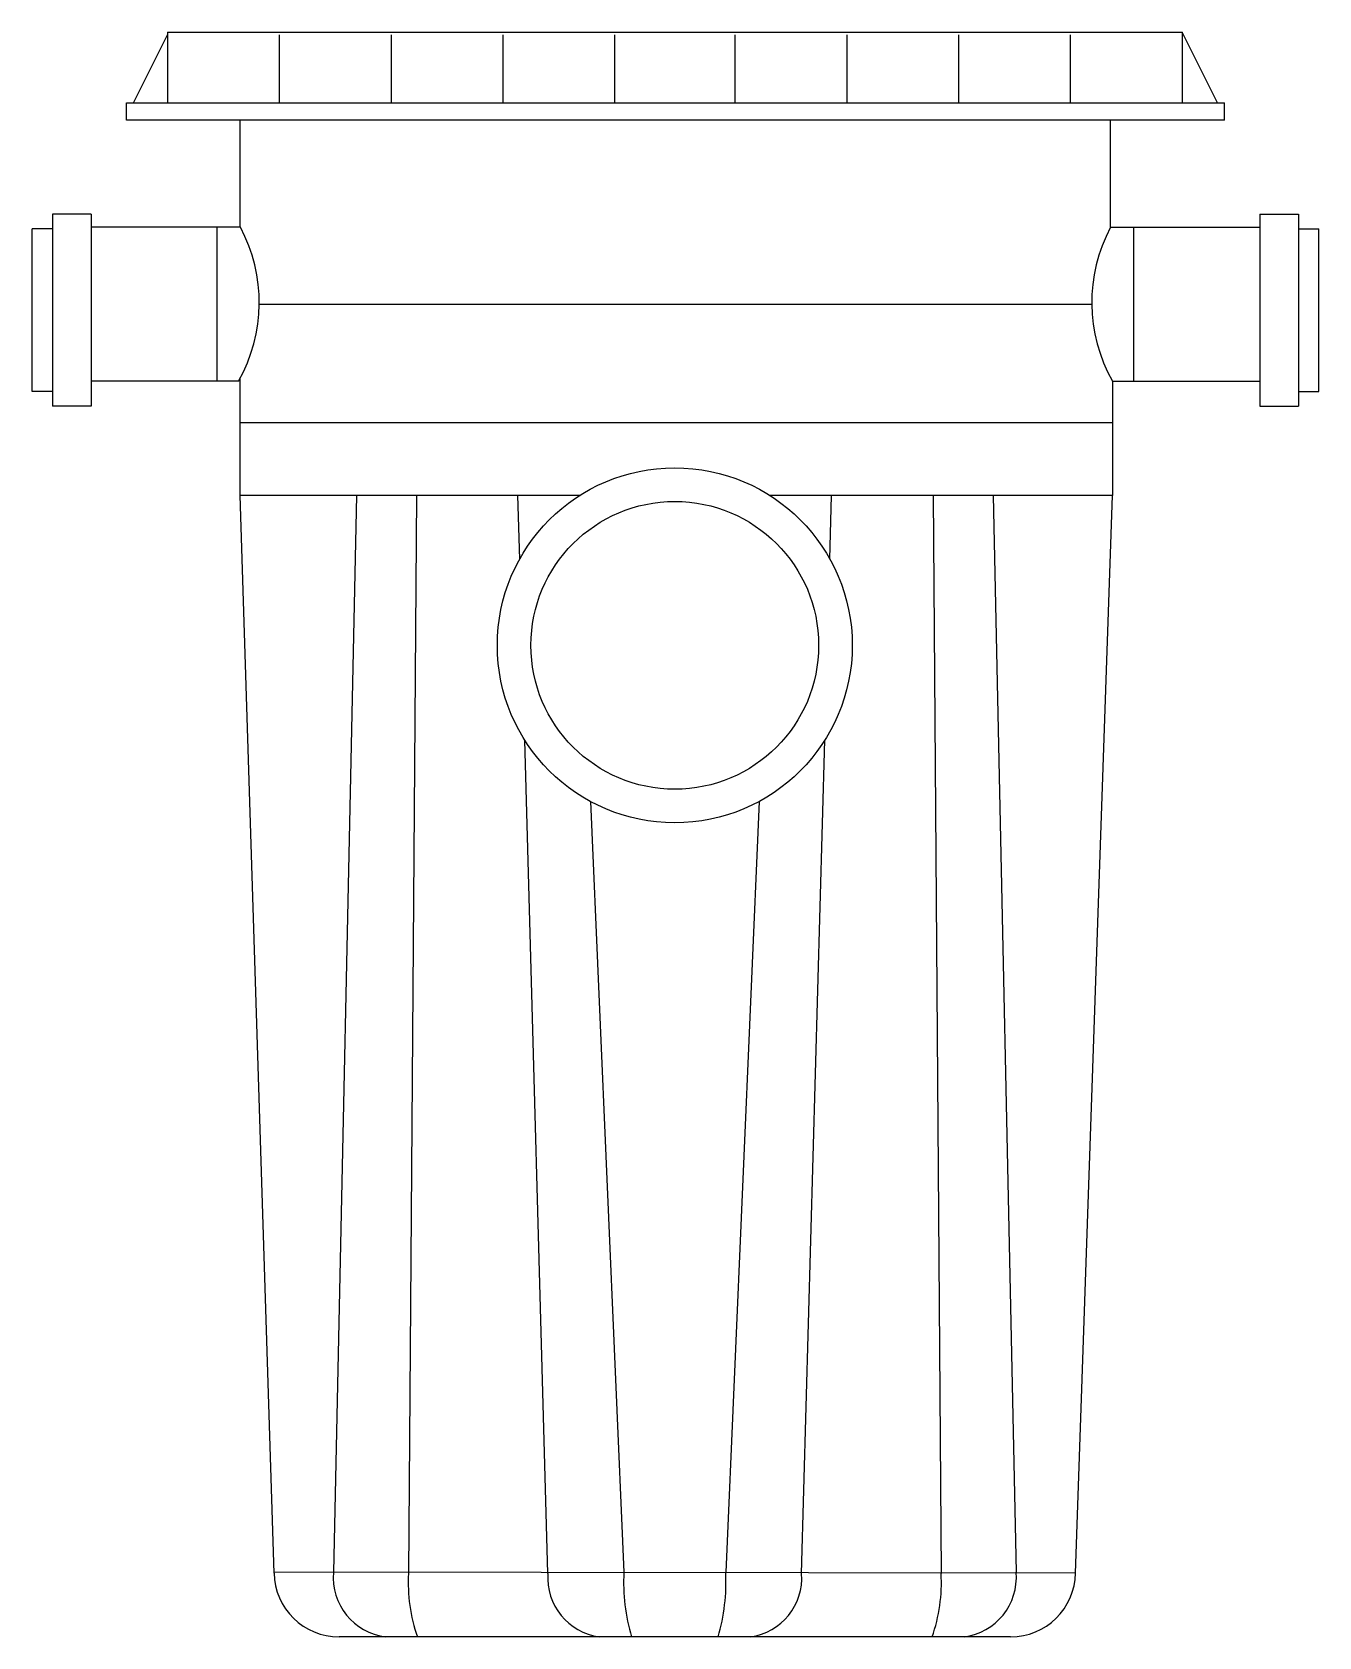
# Model space of a CAD drawing. Header units: millimetres. Extents: x -10150.116 to -10149.661, y -372.836 to -372.269.
import ezdxf

# ---------------------------------------------------------------- set-up
doc = ezdxf.new("R2010")
doc.units = ezdxf.units.MM
doc.layers.add('Tub_esgoto_caixas', color=2, linetype='Continuous')

msp = doc.modelspace()

# ---------------------------------------------------------------- linework, layer by layer
at = {"layer": 'Tub_esgoto_caixas', "linetype": 'Continuous'}
for p, q in [((-10150.08003711153, -372.294302975842), (-10150.06804599342, -372.2703207396224)), ((-10150.06803711153, -372.2693029758426), (-10149.70953711145, -372.2693029758425)), ((-10149.69703711145, -372.294302975842), (-10149.70953711145, -372.2693029758425)), ((-10150.08253711153, -372.3004029758418), (-10150.08253711153, -372.294302975842)), ((-10149.69453711145, -372.3004029758418), (-10149.69453711145, -372.294302975842)), ((-10149.69453711145, -372.3004029758418), (-10150.08253711153, -372.3004029758418)), ((-10149.7348313556, -372.33825297584), (-10149.73490055798, -372.3004029758418)), ((-10150.09503430068, -372.3336029758411), (-10150.10864830711, -372.3336029758411)), ((-10150.10864830711, -372.3336029758411), (-10150.10864830711, -372.4014529758395)), ((-10150.09503430068, -372.3336029758411), (-10150.09503430068, -372.4014529758397)), ((-10149.68203992231, -372.3336029758411), (-10149.66842591587, -372.3336029758411)), ((-10149.68203992231, -372.3336029758411), (-10149.68203992231, -372.4014529758397)), ((-10149.66842591587, -372.3336029758411), (-10149.66842591587, -372.4014529758395)), ((-10150.10864830711, -372.3387529758411), (-10150.11586866289, -372.338752975841)), ((-10150.11586866289, -372.3963029758397), (-10150.11586866289, -372.338752975841)), ((-10150.04224286738, -372.3382529758409), (-10150.09503430067, -372.3382529758409)), ((-10150.05044152711, -372.3925529758397), (-10150.05044152711, -372.33825297584)), ((-10149.7348313556, -372.3382529758409), (-10149.68203992231, -372.3382529758409)), ((-10149.72663269587, -372.3925529758397), (-10149.72663269587, -372.33825297584)), ((-10149.66842591587, -372.3387529758411), (-10149.66120556009, -372.338752975841)), ((-10149.66120556009, -372.3963029758397), (-10149.66120556009, -372.338752975841)), ((-10150.04289981423, -372.3925529758397), (-10150.09503430067, -372.3925529758397)), ((-10149.73417440876, -372.3925529758397), (-10149.68203992231, -372.3925529758397)), ((-10150.10864830711, -372.3963029758396), (-10150.11586866289, -372.3963029758397)), ((-10149.66842591587, -372.3963029758396), (-10149.66120556009, -372.3963029758397)), ((-10150.09503430068, -372.4014529758397), (-10150.10864830711, -372.4014529758395)), ((-10149.68203992231, -372.4014529758397), (-10149.66842591587, -372.4014529758395)), ((-10150.03037726731, -372.8136258634098), (-10150.0424050981, -372.4330042344457)), ((-10149.92241263257, -372.433004258772), (-10150.0424050981, -372.4330042344457)), ((-10149.73417440876, -372.4330042961548), (-10149.85516156939, -372.4330042721276)), ((-10149.74719695567, -372.8136258634098), (-10149.73417440876, -372.4330042961548)), ((-10149.77019324276, -372.8361980895564), (-10150.00738118284, -372.8361980895564))]:
    msp.add_line(p, q, dxfattribs=at)
at = {"layer": 'Tub_esgoto_caixas', "color": 1}
for p, q in [((-10150.06803711153, -372.2693029758426), (-10150.06803711153, -372.294302975842)), ((-10150.02853711152, -372.2703207396224), (-10150.02853711152, -372.294302975842)), ((-10149.98903711151, -372.2703207396224), (-10149.98903711151, -372.294302975842)), ((-10149.9495371115, -372.2703207396224), (-10149.9495371115, -372.294302975842)), ((-10149.91003711149, -372.2703207396224), (-10149.91003711149, -372.294302975842)), ((-10149.86753711148, -372.2703207396224), (-10149.86753711148, -372.294302975842)), ((-10149.82803711148, -372.2703207396224), (-10149.82803711148, -372.294302975842)), ((-10149.78853711147, -372.2703207396224), (-10149.78853711147, -372.294302975842)), ((-10149.74903711146, -372.2703207396224), (-10149.74903711146, -372.294302975842)), ((-10149.70953711145, -372.2693029758426), (-10149.70953711145, -372.294302975842)), ((-10150.00128115857, -372.4330042877903), (-10150.00940229895, -372.8133754656592)), ((-10149.98003356583, -372.4330043010814), (-10149.98286687315, -372.8138001581916)), ((-10149.9435825096, -372.4554496183504), (-10149.94420718207, -372.4330043010816)), ((-10149.83399171338, -372.4554496183504), (-10149.83336704091, -372.4330043010816)), ((-10149.79754065715, -372.4330043010814), (-10149.79470734983, -372.8138001581916)), ((-10149.7762930644, -372.4330042877903), (-10149.76817192403, -372.8133754656592)), ((-10149.93360930616, -372.8138001579895), (-10149.94180268678, -372.5194010328079)), ((-10149.84396491682, -372.8138001579895), (-10149.83577153619, -372.5194010328079)), ((-10149.91854948711, -372.5411110569608), (-10149.90677529085, -372.8133754662619)), ((-10149.85902473587, -372.5411110569614), (-10149.87079893212, -372.8133754662619))]:
    msp.add_line(p, q, dxfattribs=at)
at = {"layer": 'Tub_esgoto_caixas', "color": 1, "linetype": 'Continuous'}
for p, q in [((-10150.08253711153, -372.294302975842), (-10149.69453711145, -372.294302975842)), ((-10150.03560146988, -372.3654029919616), (-10149.74147280921, -372.3654029671806)), ((-10150.0424050981, -372.4071980895665), (-10149.73417440876, -372.4071980895666)), ((-10149.74719701885, -372.813625880304), (-10150.0303865496, -372.813382698315))]:
    msp.add_line(p, q, dxfattribs=at)
at = {"layer": 'Tub_esgoto_caixas'}
for p, q in [((-10150.0424050981, -372.338252975841), (-10150.0424050981, -372.3004029758418)), ((-10150.0424050981, -372.4330042344457), (-10150.0424050981, -372.3916592355168)), ((-10149.73417440876, -372.3925529758391), (-10149.73417440876, -372.4330042961548))]:
    msp.add_line(p, q, dxfattribs=at)
at = {"layer": 'Tub_esgoto_caixas', "color": 1}
for radius in [0.06269999999852871, 0.05082849999877226]:
    msp.add_circle((-10149.88878711149, -372.4859250895647), radius, dxfattribs=at)
at = {"layer": 'Tub_esgoto_caixas'}
for centre, start, end in [((-10150.09197335144, -372.3648052871663), 330.5148455799769, 28.09883967994883), ((-10149.68510087154, -372.3648052871663), 151.9011603200512, 209.485154420023)]:
    msp.add_arc(centre, 0.0563750501651008, start, end, dxfattribs=at)
at = {"layer": 'Tub_esgoto_caixas', "linetype": 'Continuous'}
for centre, start, end in [((-10150.00738118284, -372.8131980895569), 181.0657399025176, 270), ((-10149.77019304014, -372.8131980895569), 270, 358.9342600974825)]:
    msp.add_arc(centre, 0.02300000000468572, start, end, dxfattribs=at)
at = {"layer": 'Tub_esgoto_caixas', "color": 1}
for centre, radius, start, end in [((-10149.98823836488, -372.8151396724803), 0.02123609745067705, 175.2346217711484, 262.5830853753662), ((-10149.92642729682, -372.8172429467849), 0.05654546919104964, 176.5093696180252, 199.5858849508847), ((-10149.91260090894, -372.8153304086378), 0.02106400736214232, 175.8355028185322, 262.1712138886173), ((-10149.83986930647, -372.8169904741526), 0.06700359252910443, 176.9070938969015, 196.6584266431658), ((-10149.93770491651, -372.8169904741526), 0.06700359252910443, 343.3415733568341, 3.092906103098505), ((-10149.86497331404, -372.8153304086378), 0.02106400736214232, 277.8287861113827, 4.16449718146781), ((-10149.85114692616, -372.8172429467849), 0.05654546919104964, 340.4141150491154, 3.490630381974767), ((-10149.7893358581, -372.8151396724803), 0.02123609745067705, 277.4169146246338, 4.765378228851624)]:
    msp.add_arc(centre, radius, start, end, dxfattribs=at)

doc.saveas('drawing.dxf')
